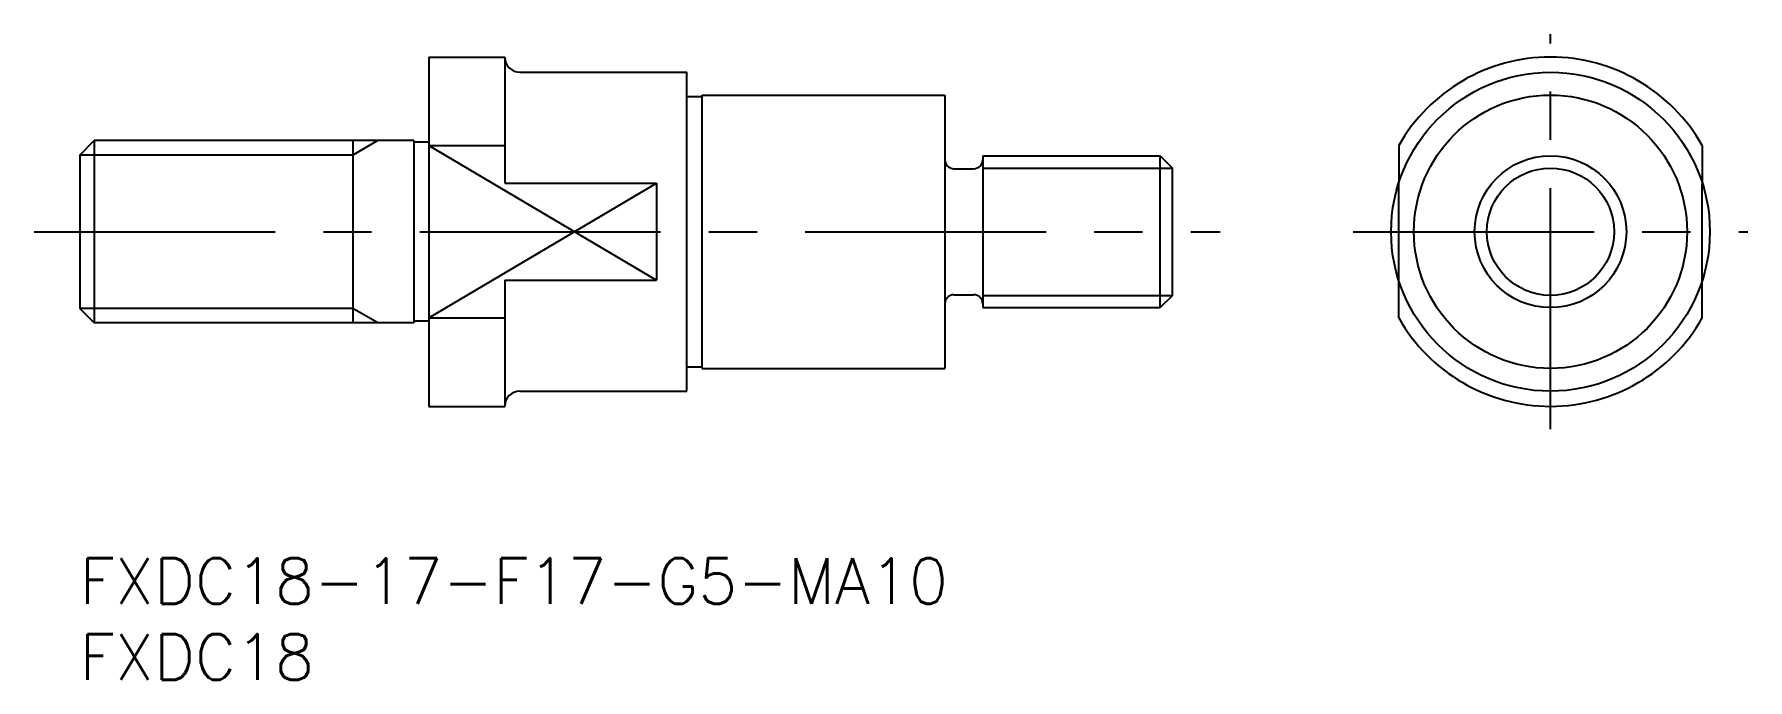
# Model space of a CAD drawing. Extents: x -3 to 110, y -8 to 34.
import ezdxf

# ---------------------------------------------------------------- set-up
doc = ezdxf.new("R2010")
doc.units = 0
doc.header["$LTSCALE"] = 0.5
doc.linetypes.add('CENTER', pattern=[50.8, 31.75, -6.35, 6.35, -6.35])
doc.linetypes.add('DASHED', pattern=[19.05, 12.7, -6.35])
for name, color, linetype in [('MSM_CENTER', 1, 'CENTER'), ('MSM_CONTINUOUS', 7, 'CONTINUOUS'), ('MSM_DASHED', 4, 'DASHED'), ('MSM_NARROW', 5, 'CONTINUOUS'), ('MSM_PART_NUMBER', 7, 'CONTINUOUS')]:
    doc.layers.add(name, color=color, linetype=linetype)
doc.styles.get("Standard").update_dxf_attribs({"font": 'txt.shx', "height": 3, "bigfont": 'bigfont.shx'})

# ---------------------------------------------------------------- blocks, each defined once
blk = doc.blocks.new('*U13')
at = {"layer": 'MSM_PART_NUMBER'}
blk.add_text('FXDC18-17-F17-G5-MA10', height=3, dxfattribs=at).set_placement((0, -3))
blk = doc.blocks.new('*U14')
at = {"layer": 'MSM_PART_NUMBER'}
blk.add_text('FXDC18', height=3, dxfattribs=at).set_placement((0, -8))

msp = doc.modelspace()

# ---------------------------------------------------------------- linework, layer by layer
at = {"layer": 'MSM_CENTER'}
for p, q in [((96.91, 8.5), (96.91, 34.5)), ((-3, 21.5), (75.14, 21.5)), ((83.91, 21.5), (109.91, 21.5))]:
    msp.add_line(p, q, dxfattribs=at)
at = {"layer": 'MSM_CONTINUOUS'}
for p, q in [((23, 33), (28, 33)), ((23, 33), (23, 10)), ((28, 33), (28, 24.7)), ((29, 32), (40, 32)), ((40, 11), (40, 32)), ((41, 12.5), (41, 30.5)), ((41, 30.5), (57, 30.5)), ((57, 30.5), (57, 12.5)), ((40, 30.4), (41, 30.4)), ((0, 26.55), (0.95, 27.5)), ((0.95, 27.5), (0.95, 15.5)), ((22, 27.5), (0.95, 27.5)), ((18, 27.5), (18, 15.5)), ((22, 27.5), (22, 15.5)), ((23, 27.4), (22, 27.4)), ((23, 27.18), (28, 27.18)), ((86.91, 27.18), (86.91, 24.7)), ((106.91, 27.18), (106.91, 24.7)), ((0, 26.55), (0, 16.45)), ((59.5, 26.5), (71.19, 26.5)), ((59.5, 26.5), (59.5, 16.5)), ((71.19, 16.5), (71.19, 26.5)), ((71.19, 26.5), (72, 25.69)), ((57.6, 25.65), (58.9, 25.65)), ((72, 17.31), (72, 25.69)), ((28, 24.7), (38, 24.7)), ((38, 24.7), (38, 18.3)), ((28, 18.3), (38, 18.3)), ((28, 18.3), (28, 10)), ((86.91, 15.82), (86.91, 18.3)), ((106.91, 15.82), (106.91, 18.3)), ((57.6, 17.35), (58.9, 17.35)), ((72, 17.31), (71.19, 16.5)), ((0, 16.45), (0.95, 15.5)), ((23, 15.82), (28, 15.82)), ((59.5, 16.5), (71.19, 16.5)), ((22, 15.5), (0.95, 15.5)), ((23, 15.6), (22, 15.6)), ((40, 12.6), (41, 12.6)), ((41, 12.5), (57, 12.5)), ((29, 11), (40, 11)), ((23, 10), (28, 10))]:
    msp.add_line(p, q, dxfattribs=at)
for radius in [10.5, 9, 5]:
    msp.add_circle((96.91, 21.5), radius, dxfattribs=at)
for centre, radius, start, end in [((29, 33), 1, 180, 270), ((96.91, 21.5), 11.5, 29.5918, 150.4082), ((57.6, 26.25), 0.6, 180, 270), ((58.9, 26.25), 0.6, 270, 0), ((57.6, 16.75), 0.6, 90, 180), ((58.9, 16.75), 0.6, 0, 90), ((96.91, 21.5), 11.5, 209.5918, 330.4082), ((29, 10), 1, 90, 180)]:
    msp.add_arc(centre, radius, start, end, dxfattribs=at)
at = {"layer": 'MSM_DASHED'}
for p, q in [((86.91, 18.3), (86.91, 24.7)), ((106.91, 18.3), (106.91, 24.7))]:
    msp.add_line(p, q, dxfattribs=at)
at = {"layer": 'MSM_NARROW'}
for p, q in [((19.64, 27.5), (18, 26.55)), ((23, 27.18), (38, 18.3)), ((18, 26.55), (0, 26.55)), ((59.5, 25.69), (72, 25.69)), ((23, 15.82), (38, 24.7)), ((59.5, 17.31), (72, 17.31)), ((18, 16.45), (0, 16.45)), ((19.64, 15.5), (18, 16.45))]:
    msp.add_line(p, q, dxfattribs=at)
msp.add_circle((96.91, 21.5), 4.19, dxfattribs=at)

# ---------------------------------------------------------------- block references
at = {"layer": 'MSM_CONTINUOUS'}
for name in ['*U13', '*U14']:
    msp.add_blockref(name, (0, 0), dxfattribs=at)

doc.saveas('drawing.dxf')
